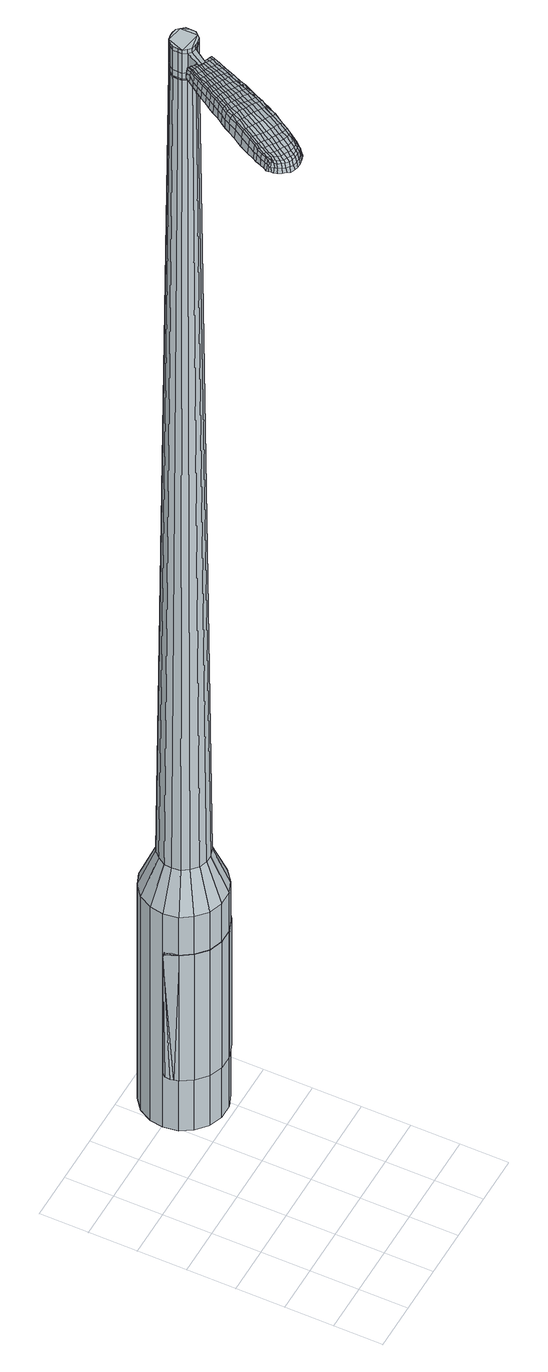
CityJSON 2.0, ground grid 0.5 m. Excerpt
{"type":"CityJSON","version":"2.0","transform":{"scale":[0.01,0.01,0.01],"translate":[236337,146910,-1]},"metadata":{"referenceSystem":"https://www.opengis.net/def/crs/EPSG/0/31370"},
"CityObjects":{
"object1":{"type":"GenericCityObject","attributes":{"cluster":528,"mean_distance_to_centroid":0.26,"new_centroid_x":236338.37,"new_centroid_y":146912.51,"mean_distance_to_camera":11.39,"H1":11.83,"H2":11.91,"Z_final":112.4,"cluster2":-1,"proj_x":236332.29,"proj_y":146909.03,"id_line":56228,"bearing_l":330.23,"distance":7.01,"orientation":"right","G_obj":240.23},"geometry":[{"type":"MultiSurface","lod":"2","boundaries":[[[0,1,2,3]],[[1,4,5,2]],[[4,6,7,5]],[[6,8,9,7]],[[8,10,11,9]],[[10,12,13,11]],[[12,14,15,13]],[[14,16,17,15]],[[16,18,19,17]],[[18,20,21,19]],[[20,22,23,21]],[[22,24,25,23]],[[24,26,27,25]],[[26,28,29,27]],[[28,30,31,29]],[[30,32,33,31]],[[32,34,35,33]],[[34,0,3,35]],[[36,37,38,39]],[[38,40,41,42]],[[41,43,42]],[[42,44,45,46]],[[45,47,46]],[[46,48,49,50]],[[49,51,50]],[[42,46,50,38]],[[50,52,39,38]],[[53,36,39]],[[2,5,7,35]],[[7,9,11,15]],[[11,13,15]],[[15,17,19,23]],[[19,21,23]],[[23,25,27,31]],[[27,29,31]],[[15,23,31,7]],[[31,33,35,7]],[[3,2,35]],[[1,0,54,55]],[[0,34,56,54]],[[34,32,57,56]],[[32,30,58,57]],[[30,28,59,58]],[[28,26,60,59]],[[26,24,61,60]],[[24,22,62,61]],[[22,20,63,62]],[[20,18,64,63]],[[18,16,65,64]],[[16,14,66,65]],[[14,12,67,66]],[[12,10,68,67]],[[10,8,69,68]],[[8,6,70,69]],[[6,4,71,70]],[[4,1,55,71]],[[55,54,72,73]],[[54,56,74,72]],[[56,57,75,74]],[[57,58,76,75]],[[58,59,77,76]],[[59,60,78,77]],[[60,61,79,78]],[[61,62,80,79]],[[62,63,81,80]],[[63,64,82,81]],[[64,65,83,82]],[[65,66,84,83]],[[66,67,85,84]],[[67,68,86,85]],[[68,69,87,86]],[[69,70,88,87]],[[70,71,89,88]],[[71,55,73,89]],[[90,91,92,93]],[[74,94,91,90]],[[75,95,94,74]],[[96,97,95,75]],[[98,99,97,96]],[[100,101,99,98]],[[79,102,101,100]],[[103,104,102,79]],[[105,106,104,103]],[[107,108,106,105]],[[83,109,108,107]],[[84,110,109,83]],[[111,112,110,84]],[[113,114,112,111]],[[115,116,114,113]],[[88,117,116,115]],[[118,119,117,88]],[[93,92,119,118]],[[120,121,122,123]],[[124,120,123,125]],[[126,124,125,127]],[[128,126,127,129]],[[130,128,129,131]],[[132,130,131,133]],[[134,132,133,135]],[[136,134,135,137]],[[138,136,137,139]],[[140,138,139,141]],[[142,140,141,143]],[[144,142,143,145]],[[146,144,145,147]],[[148,146,147,149]],[[150,148,149,151]],[[152,150,151,153]],[[73,72,90,93]],[[72,74,90]],[[76,96,75]],[[76,77,98,96]],[[77,78,100,98]],[[78,79,100]],[[80,103,79]],[[80,81,105,103]],[[81,82,107,105]],[[82,83,107]],[[85,111,84]],[[85,86,113,111]],[[86,87,115,113]],[[87,88,115]],[[89,118,88]],[[89,73,93,118]],[[154,155,92,91]],[[155,156,119,92]],[[156,117,119]],[[157,116,117]],[[157,158,114,116]],[[158,159,112,114]],[[159,110,112]],[[160,108,109]],[[160,161,106,108]],[[161,162,104,106]],[[162,102,104]],[[163,101,102]],[[163,164,99,101]],[[164,165,97,99]],[[165,95,97]],[[154,91,94]],[[39,52,152,166]],[[155,154,167,153]],[[53,39,166,121]],[[154,94,122,167]],[[36,53,121,120]],[[94,95,123,122]],[[37,36,120,124]],[[95,165,125,123]],[[38,37,124,126]],[[165,164,127,125]],[[40,38,126,128]],[[164,163,129,127]],[[41,40,128,130]],[[163,102,131,129]],[[43,41,130,132]],[[102,162,133,131]],[[42,43,132,134]],[[162,161,135,133]],[[44,42,134,136]],[[161,160,137,135]],[[45,44,136,138]],[[160,109,139,137]],[[47,45,138,140]],[[109,110,141,139]],[[46,47,140,142]],[[110,159,143,141]],[[48,46,142,144]],[[159,158,145,143]],[[49,48,144,146]],[[158,157,147,145]],[[51,49,146,148]],[[157,117,149,147]],[[50,51,148,150]],[[117,156,151,149]],[[52,50,150,152]],[[156,155,153,151]],[[152,153,168,169]],[[153,167,170,168]],[[167,122,171,170]],[[122,121,172,171]],[[121,166,173,172]],[[166,152,169,173]],[[174,175,176,177]],[[178,174,177,179]],[[174,178,180,181]],[[175,174,181,182]],[[183,184,185,186]],[[187,183,186,188]],[[183,187,189,190]],[[184,183,190,191]],[[192,193,194,195]],[[196,192,195,197]],[[192,196,198,199]],[[193,192,199,200]],[[201,202,203,204]],[[205,201,204,206]],[[201,205,207,208]],[[202,201,208,209]],[[210,211,212,213]],[[214,210,213,215]],[[210,214,216,217]],[[211,210,217,218]],[[219,220,221,222]],[[223,219,222,224]],[[219,223,225,226]],[[220,219,226,227]],[[228,229,230,231]],[[220,228,231,221]],[[228,220,227,232]],[[229,228,232,233]],[[234,235,236,237]],[[229,234,237,230]],[[234,229,233,238]],[[235,234,238,239]],[[240,178,179,241]],[[235,240,241,236]],[[240,235,239,242]],[[178,240,242,180]],[[243,244,245,246]],[[247,243,246,248]],[[243,247,249,250]],[[244,243,250,251]],[[252,253,254,255]],[[244,252,255,245]],[[252,244,251,256]],[[253,252,256,257]],[[258,259,260,261]],[[253,258,261,254]],[[258,253,257,262]],[[259,258,262,263]],[[264,265,266,267]],[[259,264,267,260]],[[264,259,263,268]],[[265,264,268,269]],[[270,175,182,271]],[[265,270,271,266]],[[270,265,269,272]],[[175,270,272,176]],[[273,274,275,276]],[[277,273,276,278]],[[273,277,279,280]],[[274,273,280,281]],[[282,283,284,285]],[[274,282,285,275]],[[282,274,281,286]],[[283,282,286,287]],[[288,289,290,291]],[[283,288,291,284]],[[288,283,287,292]],[[289,288,292,293]],[[294,187,188,295]],[[289,294,295,290]],[[294,289,293,296]],[[187,294,296,189]],[[297,298,299,300]],[[301,297,300,302]],[[297,301,303,304]],[[298,297,304,305]],[[306,307,308,309]],[[298,306,309,299]],[[306,298,305,310]],[[307,306,310,311]],[[312,313,314,315]],[[307,312,315,308]],[[312,307,311,316]],[[313,312,316,317]],[[318,319,320,321]],[[313,318,321,314]],[[318,313,317,322]],[[319,318,322,323]],[[324,184,191,325]],[[319,324,325,320]],[[324,319,323,326]],[[184,324,326,185]],[[327,213,212,328]],[[329,327,328,330]],[[327,329,331,332]],[[213,327,332,215]],[[333,329,330,334]],[[335,333,334,336]],[[333,335,337,338]],[[329,333,338,331]],[[339,335,336,340]],[[341,339,340,342]],[[339,341,343,344]],[[335,339,344,337]],[[345,341,342,346]],[[347,345,346,348]],[[345,347,349,350]],[[341,345,350,343]],[[351,347,348,352]],[[202,351,352,203]],[[351,202,209,353]],[[347,351,353,349]],[[354,355,200,199]],[[356,354,199,198]],[[354,356,357,358]],[[355,354,358,359]],[[360,361,359,358]],[[362,360,358,357]],[[360,362,363,364]],[[361,360,364,365]],[[366,367,365,364]],[[368,366,364,363]],[[366,368,369,370]],[[367,366,370,371]],[[372,373,371,370]],[[374,372,370,369]],[[372,374,207,205]],[[373,372,205,206]],[[375,376,377,378]],[[277,375,378,279]],[[375,277,278,379]],[[376,375,379,380]],[[381,196,197,382]],[[376,381,382,377]],[[381,376,380,383]],[[196,381,383,198]],[[384,385,386,387]],[[223,384,387,225]],[[384,223,224,388]],[[385,384,388,389]],[[390,391,392,393]],[[385,390,393,386]],[[390,385,389,394]],[[391,390,394,395]],[[396,193,200,397]],[[391,396,397,392]],[[396,391,395,398]],[[193,396,398,194]],[[399,400,401,402]],[[181,399,402,182]],[[399,181,180,403]],[[400,399,403,404]],[[405,406,407,408]],[[400,405,408,401]],[[405,400,404,409]],[[406,405,409,410]],[[411,204,203,412]],[[406,411,412,407]],[[411,406,410,413]],[[204,411,413,206]],[[414,415,416,417]],[[186,414,417,188]],[[414,186,185,418]],[[415,414,418,419]],[[420,208,207,421]],[[415,420,421,416]],[[420,415,419,422]],[[208,420,422,209]],[[423,424,425,426]],[[301,423,426,303]],[[423,301,302,427]],[[424,423,427,428]],[[429,214,215,430]],[[424,429,430,425]],[[429,424,428,431]],[[214,429,431,216]],[[432,433,434,435]],[[247,432,435,249]],[[432,247,248,436]],[[433,432,436,437]],[[438,439,440,441]],[[433,438,441,434]],[[438,433,437,442]],[[439,438,442,443]],[[444,211,218,445]],[[439,444,445,440]],[[444,439,443,446]],[[211,444,446,212]],[[447,448,437,436]],[[246,447,436,248]],[[447,246,245,449]],[[448,447,449,450]],[[451,452,443,442]],[[448,451,442,437]],[[451,448,450,453]],[[452,451,453,454]],[[455,328,212,446]],[[452,455,446,443]],[[455,452,454,456]],[[328,455,456,330]],[[457,458,459,460]],[[304,457,460,305]],[[457,304,303,426]],[[458,457,426,425]],[[461,332,331,462]],[[458,461,462,459]],[[461,458,425,430]],[[332,461,430,215]],[[463,464,450,449]],[[255,463,449,245]],[[463,255,254,465]],[[464,463,465,466]],[[467,468,454,453]],[[464,467,453,450]],[[467,464,466,469]],[[468,467,469,470]],[[471,334,330,456]],[[468,471,456,454]],[[471,468,470,472]],[[334,471,472,336]],[[473,474,475,476]],[[310,473,476,311]],[[473,310,305,460]],[[474,473,460,459]],[[477,338,337,478]],[[474,477,478,475]],[[477,474,459,462]],[[338,477,462,331]],[[479,480,466,465]],[[261,479,465,254]],[[479,261,260,481]],[[480,479,481,482]],[[483,484,470,469]],[[480,483,469,466]],[[483,480,482,485]],[[484,483,485,486]],[[487,340,336,472]],[[484,487,472,470]],[[487,484,486,488]],[[340,487,488,342]],[[489,490,491,492]],[[316,489,492,317]],[[489,316,311,476]],[[490,489,476,475]],[[493,344,343,494]],[[490,493,494,491]],[[493,490,475,478]],[[344,493,478,337]],[[495,496,482,481]],[[267,495,481,260]],[[495,267,266,497]],[[496,495,497,498]],[[499,500,486,485]],[[496,499,485,482]],[[499,496,498,501]],[[500,499,501,502]],[[503,346,342,488]],[[500,503,488,486]],[[503,500,502,504]],[[346,503,504,348]],[[505,506,507,508]],[[322,505,508,323]],[[505,322,317,492]],[[506,505,492,491]],[[509,350,349,510]],[[506,509,510,507]],[[509,506,491,494]],[[350,509,494,343]],[[511,512,498,497]],[[271,511,497,266]],[[511,271,182,402]],[[512,511,402,401]],[[513,514,502,501]],[[512,513,501,498]],[[513,512,401,408]],[[514,513,408,407]],[[515,352,348,504]],[[514,515,504,502]],[[515,514,407,412]],[[352,515,412,203]],[[516,517,419,418]],[[326,516,418,185]],[[516,326,323,508]],[[517,516,508,507]],[[518,353,209,422]],[[517,518,422,419]],[[518,517,507,510]],[[353,518,510,349]],[[519,520,380,379]],[[276,519,379,278]],[[519,276,275,521]],[[520,519,521,522]],[[523,356,198,383]],[[520,523,383,380]],[[523,520,522,524]],[[356,523,524,357]],[[525,526,527,528]],[[226,525,528,227]],[[525,226,225,387]],[[526,525,387,386]],[[529,530,531,532]],[[526,529,532,527]],[[529,526,386,393]],[[530,529,393,392]],[[533,355,359,534]],[[530,533,534,531]],[[533,530,392,397]],[[355,533,397,200]],[[535,536,522,521]],[[285,535,521,275]],[[535,285,284,537]],[[536,535,537,538]],[[539,362,357,524]],[[536,539,524,522]],[[539,536,538,540]],[[362,539,540,363]],[[541,542,543,544]],[[232,541,544,233]],[[541,232,227,528]],[[542,541,528,527]],[[545,546,547,548]],[[542,545,548,543]],[[545,542,527,532]],[[546,545,532,531]],[[549,361,365,550]],[[546,549,550,547]],[[549,546,531,534]],[[361,549,534,359]],[[551,552,538,537]],[[291,551,537,284]],[[551,291,290,553]],[[552,551,553,554]],[[555,368,363,540]],[[552,555,540,538]],[[555,552,554,556]],[[368,555,556,369]],[[557,558,559,560]],[[238,557,560,239]],[[557,238,233,544]],[[558,557,544,543]],[[561,562,563,564]],[[558,561,564,559]],[[561,558,543,548]],[[562,561,548,547]],[[565,367,371,566]],[[562,565,566,563]],[[565,562,547,550]],[[367,565,550,365]],[[567,568,554,553]],[[295,567,553,290]],[[567,295,188,417]],[[568,567,417,416]],[[569,374,369,556]],[[568,569,556,554]],[[569,568,416,421]],[[374,569,421,207]],[[570,571,404,403]],[[242,570,403,180]],[[570,242,239,560]],[[571,570,560,559]],[[572,573,410,409]],[[571,572,409,404]],[[572,571,559,564]],[[573,572,564,563]],[[574,373,206,413]],[[573,574,413,410]],[[574,573,563,566]],[[373,574,566,371]],[[575,576,577,578]],[[578,577,579,580]],[[581,579,577,582]],[[582,577,576,583]],[[584,585,586,587]],[[587,586,588,589]],[[590,588,586,591]],[[591,586,585,592]],[[593,594,595,596]],[[596,595,597,598]],[[599,597,595,600]],[[600,595,594,601]],[[602,603,604,605]],[[605,604,606,607]],[[608,606,604,609]],[[609,604,603,610]],[[611,612,613,614]],[[614,613,615,616]],[[617,615,613,618]],[[618,613,612,619]],[[620,621,622,623]],[[623,622,624,625]],[[626,624,622,627]],[[627,622,621,628]],[[629,630,631,632]],[[632,631,621,620]],[[628,621,631,633]],[[633,631,630,634]],[[635,636,637,638]],[[638,637,630,629]],[[634,630,637,639]],[[639,637,636,640]],[[580,579,641,642]],[[642,641,636,635]],[[640,636,641,643]],[[643,641,579,581]],[[644,645,646,647]],[[647,646,648,649]],[[650,648,646,651]],[[651,646,645,652]],[[653,654,655,656]],[[656,655,645,644]],[[652,645,655,657]],[[657,655,654,658]],[[659,660,661,662]],[[662,661,654,653]],[[658,654,661,663]],[[663,661,660,664]],[[665,666,667,668]],[[668,667,660,659]],[[664,660,667,669]],[[669,667,666,670]],[[583,576,671,672]],[[672,671,666,665]],[[670,666,671,673]],[[673,671,576,575]],[[674,675,676,677]],[[677,676,678,679]],[[680,678,676,681]],[[681,676,675,682]],[[683,684,685,686]],[[686,685,675,674]],[[682,675,685,687]],[[687,685,684,688]],[[689,690,691,692]],[[692,691,684,683]],[[688,684,691,693]],[[693,691,690,694]],[[589,588,695,696]],[[696,695,690,689]],[[694,690,695,697]],[[697,695,588,590]],[[698,699,700,701]],[[701,700,702,703]],[[704,702,700,705]],[[705,700,699,706]],[[707,708,709,710]],[[710,709,699,698]],[[706,699,709,711]],[[711,709,708,712]],[[713,714,715,716]],[[716,715,708,707]],[[712,708,715,717]],[[717,715,714,718]],[[719,720,721,722]],[[722,721,714,713]],[[718,714,721,723]],[[723,721,720,724]],[[592,585,725,726]],[[726,725,720,719]],[[724,720,725,727]],[[727,725,585,584]],[[611,614,728,729]],[[729,728,730,731]],[[732,730,728,172]],[[172,728,614,616]],[[731,730,733,734]],[[734,733,735,736]],[[737,735,733,738]],[[738,733,730,732]],[[736,735,739,740]],[[740,739,741,742]],[[743,741,739,744]],[[744,739,735,737]],[[742,741,745,746]],[[746,745,747,748]],[[749,747,745,750]],[[750,745,741,743]],[[748,747,751,752]],[[752,751,603,602]],[[610,603,751,753]],[[753,751,747,749]],[[601,754,755,600]],[[600,755,756,599]],[[757,756,755,758]],[[758,755,754,759]],[[759,760,761,758]],[[758,761,762,757]],[[763,762,761,764]],[[764,761,760,765]],[[765,766,767,764]],[[764,767,768,763]],[[769,768,767,770]],[[770,767,766,771]],[[771,772,773,770]],[[770,773,774,769]],[[608,774,773,606]],[[606,773,772,607]],[[775,776,777,778]],[[778,777,678,680]],[[679,678,777,779]],[[779,777,776,780]],[[598,597,781,782]],[[782,781,776,775]],[[780,776,781,783]],[[783,781,597,599]],[[784,785,786,787]],[[787,786,624,626]],[[625,624,786,788]],[[788,786,785,789]],[[790,791,792,793]],[[793,792,785,784]],[[789,785,792,794]],[[794,792,791,795]],[[601,594,796,797]],[[797,796,791,790]],[[795,791,796,798]],[[798,796,594,593]],[[799,800,801,802]],[[802,801,582,583]],[[581,582,801,803]],[[803,801,800,804]],[[805,806,807,808]],[[808,807,800,799]],[[804,800,807,809]],[[809,807,806,810]],[[602,605,811,812]],[[812,811,806,805]],[[810,806,811,813]],[[813,811,605,607]],[[814,815,816,817]],[[817,816,587,589]],[[584,587,816,818]],[[818,816,815,819]],[[608,609,820,821]],[[821,820,815,814]],[[819,815,820,822]],[[822,820,609,610]],[[823,824,702,825]],[[825,702,704]],[[703,702,826]],[[826,702,824,827]],[[616,615,828,829]],[[829,828,824,823]],[[827,824,828,830]],[[830,828,615,617]],[[831,832,833,834]],[[834,833,648,650]],[[649,648,833,835]],[[835,833,832,836]],[[837,838,839,840]],[[840,839,832,831]],[[836,832,839,841]],[[841,839,838,842]],[[619,612,843,844]],[[844,843,838,837]],[[842,838,843,845]],[[845,843,612,611]],[[836,846,847,835]],[[835,847,647,649]],[[644,647,847,848]],[[848,847,846,849]],[[842,850,851,841]],[[841,851,846,836]],[[849,846,851,852]],[[852,851,850,853]],[[611,729,854,845]],[[845,854,850,842]],[[853,850,854,855]],[[855,854,729,731]],[[856,857,858,859]],[[859,858,705,706]],[[704,705,858,825]],[[825,858,857,823]],[[732,172,860,861]],[[861,860,857,856]],[[823,857,860,829]],[[829,860,172,616]],[[849,862,848]],[[848,862,656,644]],[[653,656,862,863]],[[853,864,865,852]],[[852,865,862,849]],[[863,862,865,866]],[[866,865,864,867]],[[731,734,868,855]],[[855,868,864,853]],[[867,864,868,869]],[[869,868,734,736]],[[870,871,872,873]],[[873,872,711,712]],[[706,711,872,859]],[[859,872,871,856]],[[737,738,874,875]],[[875,874,871,870]],[[856,871,874,861]],[[861,874,738,732]],[[876,877,863]],[[863,877,662,653]],[[659,662,877,878]],[[878,877,876,879]],[[867,880,881,866]],[[866,881,876,863]],[[879,876,881,882]],[[882,881,880,883]],[[736,740,884,869]],[[869,884,880,867]],[[883,880,884,885]],[[885,884,740,742]],[[886,887,888,889]],[[889,888,717,718]],[[712,717,888,873]],[[873,888,887,870]],[[743,744,890,891]],[[891,890,887,886]],[[870,887,890,875]],[[875,890,744,737]],[[879,892,893,878]],[[878,893,668,659]],[[665,668,893,894]],[[894,893,892,895]],[[883,896,897,882]],[[882,897,892,879]],[[895,892,897,898]],[[898,897,896,899]],[[742,746,900,885]],[[885,900,896,883]],[[899,896,900,901]],[[901,900,746,748]],[[902,903,904,905]],[[905,904,723,724]],[[718,723,904,889]],[[889,904,903,886]],[[749,750,906,907]],[[907,906,903,902]],[[886,903,906,891]],[[891,906,750,743]],[[895,908,909,894]],[[894,909,672,665]],[[583,672,909,802]],[[802,909,908,799]],[[899,910,911,898]],[[898,911,908,895]],[[799,908,911,808]],[[808,911,910,805]],[[748,752,912,901]],[[901,912,910,899]],[[805,910,912,812]],[[812,912,752,602]],[[819,913,914,818]],[[818,914,727,584]],[[724,727,914,905]],[[905,914,913,902]],[[610,753,915,822]],[[822,915,913,819]],[[902,913,915,907]],[[907,915,753,749]],[[780,916,917,779]],[[779,917,677,679]],[[674,677,917,918]],[[918,917,916,919]],[[599,756,920,783]],[[783,920,916,780]],[[919,916,920,921]],[[921,920,756,757]],[[922,923,924,925]],[[925,924,627,628]],[[626,627,924,787]],[[787,924,923,784]],[[926,927,928,929]],[[929,928,923,922]],[[784,923,928,793]],[[793,928,927,790]],[[759,754,930,931]],[[931,930,927,926]],[[790,927,930,797]],[[797,930,754,601]],[[919,932,933,918]],[[918,933,686,674]],[[683,686,933,934]],[[934,933,932,935]],[[757,762,936,921]],[[921,936,932,919]],[[935,932,936,937]],[[937,936,762,763]],[[938,939,940,941]],[[941,940,633,634]],[[628,633,940,925]],[[925,940,939,922]],[[942,943,944,945]],[[945,944,939,938]],[[922,939,944,929]],[[929,944,943,926]],[[765,760,946,947]],[[947,946,943,942]],[[926,943,946,931]],[[931,946,760,759]],[[935,948,949,934]],[[934,949,692,683]],[[689,692,949,950]],[[950,949,948,951]],[[763,768,952,937]],[[937,952,948,935]],[[951,948,952,953]],[[953,952,768,769]],[[954,955,956,957]],[[957,956,639,640]],[[634,639,956,941]],[[941,956,955,938]],[[958,959,960,961]],[[961,960,955,954]],[[938,955,960,945]],[[945,960,959,942]],[[771,766,962,963]],[[963,962,959,958]],[[942,959,962,947]],[[947,962,766,765]],[[951,964,965,950]],[[950,965,696,689]],[[589,696,965,817]],[[817,965,964,814]],[[769,774,966,953]],[[953,966,964,951]],[[814,964,966,821]],[[821,966,774,608]],[[804,967,968,803]],[[803,968,643,581]],[[640,643,968,957]],[[957,968,967,954]],[[810,969,970,809]],[[809,970,967,804]],[[954,967,970,961]],[[961,970,969,958]],[[607,772,971,813]],[[813,971,969,810]],[[958,969,971,963]],[[963,971,772,771]],[[575,578,177,176]],[[578,580,179,177]],[[590,591,190,189]],[[591,592,191,190]],[[593,596,195,194]],[[596,598,197,195]],[[617,618,217,216]],[[618,619,218,217]],[[620,623,222,221]],[[623,625,224,222]],[[629,632,231,230]],[[632,620,221,231]],[[635,638,237,236]],[[638,629,230,237]],[[580,642,241,179]],[[642,635,236,241]],[[650,651,250,249]],[[651,652,251,250]],[[652,657,256,251]],[[657,658,257,256]],[[658,663,262,257]],[[663,664,263,262]],[[664,669,268,263]],[[669,670,269,268]],[[670,673,272,269]],[[673,575,176,272]],[[680,681,280,279]],[[681,682,281,280]],[[682,687,286,281]],[[687,688,287,286]],[[688,693,292,287]],[[693,694,293,292]],[[694,697,296,293]],[[697,590,189,296]],[[698,701,300,299]],[[701,703,302,300]],[[707,710,309,308]],[[710,698,299,309]],[[713,716,315,314]],[[716,707,308,315]],[[719,722,321,320]],[[722,713,314,321]],[[592,726,325,191]],[[726,719,320,325]],[[775,778,378,377]],[[778,680,279,378]],[[598,782,382,197]],[[782,775,377,382]],[[625,788,388,224]],[[788,789,389,388]],[[789,794,394,389]],[[794,795,395,394]],[[795,798,398,395]],[[798,593,194,398]],[[703,826,427,302]],[[826,827,428,427]],[[827,830,431,428]],[[830,617,216,431]],[[831,834,435,434]],[[834,650,249,435]],[[837,840,441,440]],[[840,831,434,441]],[[619,844,445,218]],[[844,837,440,445]],[[972,973,974,975]],[[976,977,975,974]],[[978,979,980,981]],[[982,983,984,985]],[[973,986,987,974]],[[988,976,974,987]],[[989,978,981,990]],[[991,992,983,982]],[[986,993,994,987]],[[994,995,988,987]],[[996,989,990,997]],[[998,992,991,999]],[[993,1000,1001,994]],[[1001,1002,995,994]],[[1003,996,997,1004]],[[1005,998,999,1006]],[[1007,1008,1009,1010]],[[1011,1012,1008,1007]],[[1011,1013,1014,1012]],[[1013,1015,1016,1014]],[[1017,1018,1019,1020]],[[1021,1022,1018,1017]],[[1023,1024,1022,1021]],[[1025,1026,1024,1023]],[[1020,1009,1008,1017]],[[1017,1008,1012,1021]],[[1012,1014,1023,1021]],[[1014,1016,1025,1023]],[[981,980,977,976]],[[990,981,976,988]],[[995,997,990,988]],[[1002,1004,997,995]],[[982,985,979,978]],[[991,982,978,989]],[[999,991,989,996]],[[1006,999,996,1003]],[[983,1007,1010,984]],[[992,1011,1007,983]],[[1013,1011,992,998]],[[1015,1013,998,1005]],[[1027,1028,1029,1030]],[[1029,1031,1032,1033]],[[1029,1033,1034,1035]],[[1029,1035,1030]],[[1036,1027,1030,1037]],[[1038,1037,1030,1039]],[[1040,1039,1030]],[[1041,1029,1028,1042]],[[1043,1041,1042,1044]],[[1045,1043,1044,1046]],[[1047,1045,1046,1048]],[[1049,1047,1048,1050]],[[1050,1051,1052,1053]],[[1050,1053,1054,1055]],[[1050,1055,1056,1057]],[[1056,1058,1059,1060]],[[1056,1060,1061,1062]],[[1056,1062,1057]],[[1050,1057,1049]],[[1063,1064,1028,1027]],[[1065,1066,1031,1029]],[[1067,1068,1040,1030]],[[1064,1069,1042,1028]],[[1070,1065,1029,1041]],[[1069,1071,1044,1042]],[[1072,1070,1041,1043]],[[1071,1073,1046,1044]],[[1074,1072,1043,1045]],[[1073,1075,1048,1046]],[[1076,1074,1045,1047]],[[1075,1077,1050,1048]],[[1078,1076,1047,1049]],[[1077,1079,1051,1050]],[[1080,1081,1058,1056]],[[1082,1078,1049,1057]],[[1052,1051,1079,1083]],[[1053,1052,1083,1084]],[[1054,1053,1084,1085]],[[1055,1054,1085,1086]],[[1056,1055,1086,1080]],[[1087,1063,1027,1036]],[[1088,1087,1036,1037]],[[1089,1088,1037,1038]],[[1090,1089,1038,1039]],[[1068,1090,1039,1040]],[[1032,1031,1066,1091]],[[1059,1058,1081,1092]],[[1033,1032,1091,1093]],[[1034,1033,1093,1094]],[[1035,1034,1094,1095]],[[1030,1035,1095,1067]],[[1060,1059,1092,1096]],[[1061,1060,1096,1097]],[[1062,1061,1097,1098]],[[1057,1062,1098,1082]]]}]}
},
"vertices":[
[117,212,384],[106,222,384],[106,222,96],[117,212,96],[98,234,384],[98,234,96],[96,249,384],[96,249,96],[98,263,384],[98,263,96],[105,276,384],[105,276,96],[117,286,384],[117,286,96],[130,291,384],[130,291,96],[145,291,384],[145,291,96],[159,286,384],[159,286,96],[170,276,384],[170,276,96],[178,264,384],[178,264,96],[180,249,384],[180,249,96],[178,235,384],[178,235,96],[171,222,384],[171,222,96],[159,212,384],[159,212,96],[146,207,384],[146,207,96],[131,207,384],[131,207,96],[140,236,1524],[145,237,1524],[148,240,1524],[131,237,1524],[151,244,1524],[151,249,1524],[148,258,1524],[151,254,1524],[145,261,1524],[140,262,1524],[131,261,1524],[136,262,1524],[128,258,1524],[125,254,1524],[125,244,1524],[125,249,1524],[128,240,1524],[136,236,1524],[126,227,429],[119,233,429],[134,224,429],[142,224,429],[151,227,429],[157,233,429],[162,240,429],[163,249,429],[162,258,429],[157,265,429],[151,271,429],[142,274,429],[134,274,429],[125,271,429],[119,265,429],[114,257,429],[113,249,429],[114,240,429],[131,237,1483],[128,240,1483],[136,236,1483],[140,236,1483],[145,237,1483],[148,240,1483],[151,244,1483],[151,249,1483],[151,254,1483],[148,258,1483],[145,261,1483],[140,262,1483],[136,262,1483],[131,261,1483],[128,258,1483],[125,254,1483],[125,249,1483],[125,244,1483],[132,238,1483],[132,238,1485],[128,241,1485],[128,241,1483],[136,236,1485],[140,236,1485],[144,238,1483],[144,238,1485],[148,241,1483],[148,241,1485],[150,245,1483],[150,245,1485],[151,249,1485],[150,253,1483],[150,253,1485],[148,257,1483],[148,257,1485],[144,260,1483],[144,260,1485],[140,262,1485],[136,262,1485],[132,260,1483],[132,260,1485],[128,257,1483],[128,257,1485],[126,253,1483],[126,253,1485],[125,249,1485],[126,245,1483],[126,245,1485],[140,236,1519],[136,236,1519],[136,236,1493],[140,236,1493],[145,237,1519],[145,237,1493],[148,240,1519],[148,240,1493],[151,244,1519],[151,244,1493],[151,249,1519],[151,249,1493],[151,254,1519],[151,254,1493],[148,258,1519],[148,258,1493],[145,261,1519],[145,261,1493],[140,262,1519],[140,262,1493],[136,262,1519],[136,262,1493],[131,261,1519],[131,261,1493],[128,258,1519],[128,258,1493],[125,254,1519],[125,254,1493],[125,249,1519],[125,249,1493],[125,244,1519],[125,244,1493],[128,240,1519],[128,240,1493],[131,237,1485],[128,240,1485],[125,244,1485],[125,254,1485],[128,258,1485],[131,261,1485],[145,261,1485],[148,258,1485],[151,254,1485],[151,244,1485],[148,240,1485],[145,237,1485],[131,237,1519],[131,237,1493],[119,223,1513],[119,223,1518],[122,221,1513],[125,219,1513],[125,219,1518],[122,221,1518],[68,167,1519],[72,173,1518],[70,172,1509],[66,166,1510],[64,159,1519],[62,159,1510],[66,159,1526],[70,167,1525],[74,173,1525],[102,147,1519],[105,153,1518],[104,155,1525],[101,149,1525],[98,140,1519],[97,141,1526],[98,138,1510],[102,145,1510],[106,152,1509],[50,92,1519],[47,94,1519],[46,93,1513],[50,91,1513],[54,91,1519],[54,90,1513],[55,93,1524],[51,94,1524],[48,95,1524],[87,157,1530],[90,163,1529],[88,165,1529],[84,158,1530],[82,149,1531],[79,150,1531],[86,147,1530],[90,155,1530],[93,161,1529],[127,227,1512],[124,228,1512],[124,227,1517],[126,226,1517],[129,225,1512],[128,224,1517],[129,224,1506],[126,226,1506],[124,227,1506],[40,114,1519],[41,117,1519],[40,117,1512],[38,114,1512],[39,112,1518],[38,112,1512],[40,112,1522],[41,114,1523],[43,117,1524],[43,122,1519],[46,127,1519],[44,127,1512],[42,122,1512],[45,122,1524],[47,127,1525],[48,132,1519],[52,139,1519],[50,139,1511],[47,132,1511],[50,132,1526],[54,139,1526],[58,149,1519],[56,149,1510],[60,149,1526],[109,228,1513],[104,222,1513],[106,222,1518],[110,228,1517],[112,233,1512],[112,232,1516],[111,233,1506],[107,228,1507],[103,222,1507],[100,216,1514],[96,210,1515],[98,210,1520],[102,216,1519],[99,216,1507],[94,209,1507],[92,203,1515],[88,197,1516],[90,197,1522],[94,203,1521],[90,203,1508],[86,197,1508],[84,191,1517],[80,185,1517],[82,185,1524],[86,191,1523],[82,191,1508],[78,184,1509],[76,179,1518],[78,179,1524],[74,178,1509],[71,96,1519],[73,99,1519],[72,100,1524],[70,97,1523],[69,94,1518],[69,95,1522],[70,93,1512],[71,94,1512],[73,97,1512],[76,103,1519],[79,107,1519],[78,109,1525],[75,104,1524],[76,101,1512],[79,106,1512],[82,112,1519],[86,119,1519],[85,121,1526],[81,114,1526],[83,111,1511],[87,117,1511],[92,129,1519],[91,131,1526],[92,127,1510],[135,213,1513],[131,206,1513],[132,205,1507],[135,212,1507],[137,218,1512],[137,217,1506],[136,218,1516],[134,214,1517],[131,208,1518],[128,200,1514],[125,193,1515],[125,191,1507],[129,198,1507],[127,201,1519],[124,194,1520],[121,186,1515],[118,180,1516],[119,178,1508],[122,185,1508],[121,188,1521],[117,181,1522],[115,173,1517],[111,166,1517],[112,165,1509],[115,171,1508],[114,174,1523],[111,168,1524],[108,160,1518],[109,158,1509],[107,161,1524],[123,221,1519],[121,222,1519],[120,215,1520],[117,216,1520],[122,213,1520],[126,220,1519],[116,208,1522],[114,209,1522],[112,202,1523],[110,203,1523],[115,200,1523],[119,206,1521],[109,195,1524],[106,196,1524],[105,189,1525],[102,190,1525],[108,187,1525],[111,193,1524],[101,182,1526],[99,184,1526],[98,176,1527],[95,177,1527],[101,174,1527],[104,180,1526],[94,169,1528],[91,171,1528],[97,168,1528],[52,96,1527],[49,98,1527],[56,95,1526],[58,99,1527],[55,100,1528],[51,102,1528],[58,106,1529],[54,108,1529],[62,104,1528],[65,110,1530],[61,112,1530],[58,114,1530],[65,118,1531],[62,120,1531],[69,117,1530],[73,124,1531],[70,126,1531],[66,128,1531],[76,137,1531],[73,139,1531],[79,136,1531],[67,93,1518],[64,92,1519],[64,91,1513],[68,92,1513],[67,94,1523],[64,93,1523],[59,91,1519],[59,90,1513],[60,93,1524],[39,110,1518],[40,107,1518],[41,108,1523],[41,110,1523],[38,109,1513],[38,107,1513],[40,103,1519],[42,100,1519],[43,101,1524],[41,104,1523],[39,103,1513],[41,99,1513],[44,97,1519],[45,98,1524],[44,96,1513],[72,166,1528],[73,165,1528],[77,171,1528],[75,172,1527],[67,159,1528],[69,157,1529],[76,163,1529],[78,162,1530],[82,168,1529],[79,170,1528],[71,156,1529],[73,154,1530],[81,160,1530],[85,166,1529],[76,152,1531],[100,150,1528],[97,151,1529],[93,143,1529],[95,142,1528],[103,156,1527],[101,157,1528],[94,153,1529],[90,145,1530],[97,159,1528],[137,221,1512],[135,222,1512],[134,221,1517],[136,220,1517],[137,219,1506],[135,221,1506],[132,223,1512],[131,222,1517],[132,222,1506],[114,234,1512],[115,233,1512],[114,233,1506],[113,234,1506],[114,233,1517],[115,232,1517],[117,232,1512],[120,231,1512],[119,230,1506],[116,232,1506],[117,231,1517],[119,229,1517],[122,229,1512],[121,229,1506],[122,228,1517],[111,228,1519],[112,227,1519],[107,222,1520],[108,221,1520],[114,226,1519],[117,225,1519],[110,220,1520],[113,218,1520],[119,224,1519],[115,217,1520],[133,215,1519],[132,216,1519],[128,210,1520],[130,209,1520],[129,218,1519],[125,211,1520],[103,215,1521],[104,215,1521],[99,209,1522],[101,208,1522],[107,213,1521],[109,212,1521],[103,207,1522],[105,206,1523],[111,211,1522],[107,204,1523],[126,202,1521],[125,203,1521],[121,196,1522],[123,195,1522],[122,205,1521],[118,198,1522],[95,203,1523],[97,202,1523],[91,197,1524],[93,196,1524],[99,201,1523],[101,199,1524],[95,194,1525],[97,193,1525],[104,198,1524],[100,192,1525],[120,189,1523],[118,190,1523],[114,183,1524],[116,182,1524],[115,192,1524],[111,185,1525],[87,190,1525],[89,189,1525],[83,184,1526],[85,183,1526],[91,188,1526],[94,187,1526],[87,182,1527],[90,180,1527],[96,185,1526],[92,179,1527],[113,175,1525],[111,177,1525],[108,170,1526],[109,169,1526],[108,178,1526],[104,172,1527],[79,178,1527],[81,177,1527],[83,176,1527],[86,174,1528],[89,172,1528],[106,162,1527],[104,164,1527],[101,165,1528],[68,96,1525],[66,96,1525],[70,99,1526],[68,99,1526],[61,95,1526],[63,98,1527],[42,112,1525],[42,110,1525],[44,113,1526],[43,116,1525],[43,107,1525],[44,103,1526],[46,107,1527],[45,110,1526],[46,100,1526],[48,104,1527],[73,104,1526],[71,103,1527],[77,109,1527],[74,109,1528],[66,103,1528],[70,109,1529],[45,120,1526],[46,118,1527],[49,124,1528],[48,126,1527],[47,115,1527],[49,112,1528],[53,119,1529],[50,121,1528],[52,110,1528],[55,116,1530],[80,114,1528],[77,114,1529],[84,121,1528],[82,122,1529],[73,115,1529],[78,123,1530],[51,131,1528],[52,129,1528],[56,137,1529],[55,138,1528],[54,127,1529],[56,125,1530],[61,132,1530],[58,135,1530],[59,122,1530],[63,130,1531],[90,131,1529],[87,132,1529],[84,134,1530],[61,148,1528],[62,147,1529],[64,145,1530],[67,143,1530],[70,141,1531],[72,171,1509],[74,171,1518],[70,165,1518],[68,165,1509],[65,158,1519],[64,158,1510],[67,158,1525],[72,165,1525],[75,171,1525],[102,156,1525],[103,154,1518],[100,148,1518],[99,150,1525],[96,140,1519],[95,142,1525],[96,139,1510],[101,146,1509],[104,152,1509],[48,95,1513],[48,96,1519],[51,94,1519],[50,93,1513],[54,93,1519],[54,92,1513],[55,95,1524],[52,95,1524],[49,97,1524],[87,164,1528],[90,163,1528],[86,156,1529],[84,158,1529],[82,148,1529],[79,150,1529],[85,147,1529],[90,155,1529],[93,161,1528],[123,225,1516],[123,226,1512],[125,225,1512],[125,224,1516],[128,223,1512],[127,223,1516],[128,222,1506],[125,224,1506],[123,225,1506],[42,117,1512],[43,117,1519],[42,114,1518],[40,114,1512],[41,112,1518],[40,112,1512],[42,112,1522],[43,114,1523],[44,117,1523],[46,126,1512],[47,126,1519],[45,121,1519],[43,121,1512],[46,121,1524],[49,126,1525],[52,138,1511],[54,138,1519],[50,131,1519],[48,131,1511],[52,131,1525],[55,138,1526],[60,148,1519],[58,148,1510],[61,148,1526],[107,221,1518],[106,221,1513],[110,227,1513],[111,227,1517],[113,231,1512],[113,230,1515],[112,231,1506],[109,227,1506],[105,221,1507],[99,208,1520],[98,208,1514],[102,215,1514],[103,215,1519],[100,214,1507],[96,208,1507],[91,196,1522],[90,196,1516],[94,202,1515],[95,202,1521],[92,202,1508],[88,196,1508],[83,184,1523],[82,184,1517],[86,190,1516],[87,190,1522],[84,189,1508],[80,183,1508],[78,177,1517],[79,177,1524],[76,177,1509],[70,101,1523],[71,100,1519],[69,97,1518],[68,98,1523],[68,96,1518],[67,97,1522],[69,94,1512],[70,96,1512],[72,98,1512],[76,110,1525],[77,108,1519],[74,104,1519],[73,105,1524],[75,102,1512],[78,107,1512],[84,122,1526],[84,120,1519],[80,113,1519],[80,115,1525],[81,112,1511],[85,118,1511],[90,130,1519],[89,132,1526],[91,128,1510],[130,206,1507],[130,207,1513],[133,214,1513],[133,213,1506],[135,219,1512],[135,217,1506],[134,218,1515],[132,215,1517],[129,208,1518],[124,192,1507],[123,194,1514],[126,200,1514],[127,199,1507],[126,202,1519],[122,195,1520],[117,179,1508],[116,180,1516],[120,187,1515],[120,185,1508],[119,188,1521],[116,182,1522],[110,165,1508],[110,167,1517],[113,174,1516],[114,172,1508],[112,175,1522],[109,169,1523],[106,161,1517],[107,159,1509],[106,162,1524],[123,220,1518],[121,221,1518],[119,214,1519],[117,215,1519],[122,213,1519],[116,208,1520],[113,209,1520],[112,201,1521],[110,202,1521],[115,200,1521],[118,206,1520],[108,195,1523],[106,196,1523],[105,188,1524],[102,190,1524],[107,187,1524],[111,193,1523],[101,182,1525],[98,183,1525],[97,175,1526],[95,177,1526],[100,174,1526],[104,180,1525],[94,169,1527],[91,170,1527],[97,167,1527],[50,99,1526],[53,97,1526],[56,96,1525],[58,100,1526],[55,101,1526],[52,103,1526],[55,108,1528],[58,106,1528],[61,105,1527],[65,111,1528],[61,112,1529],[59,114,1529],[62,120,1530],[65,119,1530],[69,117,1529],[73,125,1530],[69,126,1530],[66,128,1530],[73,139,1530],[76,137,1530],[79,136,1530],[64,93,1513],[64,94,1518],[66,95,1518],[67,94,1512],[66,96,1523],[64,95,1523],[59,93,1519],[59,92,1513],[60,95,1523],[43,108,1523],[42,108,1518],[41,110,1518],[43,111,1523],[40,110,1512],[40,107,1512],[45,102,1523],[44,101,1519],[42,104,1519],[43,105,1523],[41,104,1513],[43,100,1513],[46,98,1519],[46,99,1524],[45,97,1513],[77,170,1527],[74,164,1527],[73,165,1527],[76,171,1526],[68,158,1527],[69,157,1528],[82,167,1528],[78,161,1528],[76,163,1528],[80,169,1527],[71,155,1528],[74,153,1529],[81,159,1529],[85,166,1528],[76,152,1529],[93,143,1528],[97,151,1527],[98,150,1527],[94,143,1527],[102,156,1526],[100,157,1527],[93,153,1528],[89,145,1528],[97,159,1527],[133,219,1516],[134,220,1512],[134,219,1516],[135,218,1506],[134,219,1506],[131,221,1512],[130,221,1516],[131,220,1506],[113,231,1506],[114,231,1512],[114,232,1512],[113,232,1506],[114,231,1516],[114,230,1516],[118,228,1506],[119,229,1512],[116,230,1512],[115,230,1506],[116,229,1516],[118,228,1516],[121,227,1512],[120,227,1506],[121,227,1516],[112,226,1518],[112,227,1518],[108,221,1519],[108,220,1519],[116,224,1518],[114,225,1518],[110,219,1519],[113,218,1519],[118,223,1518],[115,217,1519],[128,209,1519],[131,215,1518],[132,215,1518],[129,209,1519],[128,217,1518],[125,211,1519],[104,214,1520],[100,208,1521],[109,211,1520],[106,213,1520],[103,206,1521],[105,205,1521],[111,210,1520],[107,204,1521],[121,196,1521],[124,203,1520],[125,202,1520],[122,195,1521],[121,204,1520],[118,198,1521],[97,201,1522],[96,202,1522],[92,196,1523],[93,195,1523],[101,199,1522],[99,200,1522],[95,194,1523],[97,192,1524],[103,197,1523],[100,191,1524],[114,183,1523],[117,189,1522],[118,189,1522],[115,182,1523],[114,191,1522],[111,185,1523],[89,189,1524],[88,189,1524],[84,183,1525],[85,183,1525],[93,186,1525],[91,188,1524],[87,181,1525],[90,180,1526],[96,185,1525],[92,178,1526],[107,170,1525],[110,176,1524],[112,176,1524],[108,169,1525],[107,178,1524],[104,172,1525],[81,176,1526],[80,177,1526],[86,174,1527],[83,175,1526],[88,172,1527],[104,163,1526],[105,163,1526],[100,165,1526],[65,97,1524],[67,98,1524],[69,101,1525],[67,100,1525],[61,96,1525],[63,99,1525],[45,113,1525],[44,110,1524],[43,112,1524],[45,115,1525],[47,107,1526],[46,104,1525],[44,107,1524],[46,110,1525],[47,101,1525],[49,105,1526],[70,104,1526],[72,105,1526],[75,110,1526],[74,110,1527],[66,104,1526],[69,110,1527],[50,124,1527],[47,118,1526],[47,120,1526],[50,125,1526],[53,119,1528],[50,113,1527],[48,116,1526],[51,121,1527],[52,110,1527],[56,116,1528],[77,115,1527],[79,115,1527],[83,122,1527],[81,122,1528],[73,116,1528],[77,123,1529],[57,136,1528],[53,129,1527],[52,131,1527],[56,138,1527],[61,132,1529],[57,125,1529],[55,127,1528],[59,134,1528],[59,122,1529],[64,130,1530],[87,133,1528],[88,132,1528],[83,134,1529],[63,147,1528],[62,148,1528],[67,143,1529],[65,145,1529],[70,141,1530],[112,231,1508],[118,228,1508],[101,200,1509],[94,204,1509],[89,182,1510],[82,186,1510],[69,148,1512],[61,153,1512],[70,168,1511],[78,164,1511],[60,132,1513],[54,121,1514],[46,125,1514],[52,137,1513],[124,225,1508],[108,197,1509],[97,178,1510],[77,143,1512],[86,159,1511],[68,128,1513],[62,116,1514],[130,221,1508],[114,193,1509],[104,174,1510],[85,139,1512],[94,154,1511],[69,112,1514],[76,123,1513],[136,218,1508],[121,189,1509],[112,169,1510],[93,134,1512],[102,150,1511],[77,107,1514],[84,119,1513],[48,109,1514],[46,104,1514],[40,107,1514],[40,113,1514],[55,104,1514],[53,100,1514],[62,100,1514],[59,97,1514],[70,96,1514],[65,93,1514],[46,98,1515],[48,94,1515],[47,95,1515],[43,101,1515],[50,96,1515],[49,94,1515],[54,94,1515],[50,93,1515],[58,92,1515],[51,92,1515],[162,213,334],[159,211,334],[159,211,165],[170,220,171],[162,213,165],[165,216,165],[167,217,166],[169,219,167],[170,220,169],[165,216,334],[167,217,333],[169,219,332],[170,220,331],[170,220,328],[145,206,165],[145,206,334],[130,206,165],[130,206,334],[116,211,165],[116,211,334],[105,221,165],[105,221,334],[97,233,165],[97,233,334],[96,238,334],[95,241,334],[95,244,333],[94,246,332],[94,247,331],[94,248,328],[96,238,165],[94,248,171],[94,247,169],[94,246,167],[95,244,166],[95,241,165],[160,216,334],[158,213,334],[158,213,165],[160,216,165],[168,222,171],[168,222,328],[145,209,334],[145,209,165],[131,209,334],[131,209,165],[118,214,334],[118,214,165],[107,222,334],[107,222,165],[100,234,334],[100,234,165],[99,238,334],[97,248,328],[97,248,171],[99,238,165],[98,242,334],[98,245,333],[97,247,332],[97,248,331],[163,218,334],[165,220,333],[167,221,332],[168,222,331],[163,218,165],[97,248,169],[165,220,166],[167,221,167],[168,222,169],[97,247,167],[98,245,166],[98,242,165]
]}
